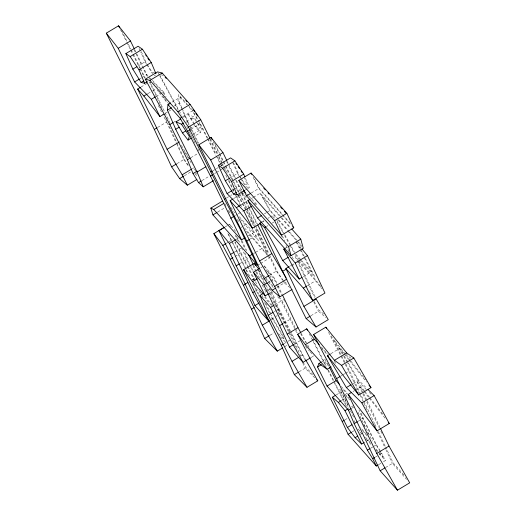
<?xml version="1.0" encoding="UTF-8"?>
<svg xmlns="http://www.w3.org/2000/svg" width="516" height="516" viewBox="0 0 516 516"><rect width="100%" height="100%" fill="white"/><g stroke="black" fill="none" stroke-linecap="round" stroke-linejoin="round"><path stroke-width="0.39" stroke-dasharray="2.58 1.94" d="M181.903 107.928L179.671 102.781L180.207 97.221L171.364 102.536M192.126 137.63L200.292 132.722L201.621 129.077L197.08 122.008M138.288 65.867L145.093 61.778L140.642 51.89M140.055 78.671L141.416 77.858M142.094 77.445L146.854 74.588L149.64 77.477M141.049 86.998L147.853 82.908M147.957 93.596L152.039 91.139M152.723 90.732L155.445 89.1M156.084 96.434L163.572 91.938L166.081 96.969M174.227 106.044L179.671 102.781M165.372 113.281L168.093 111.643M168.771 111.237L170.809 110.011M157.722 127.394L166.565 122.079L162.624 114.178M182.851 116.622L192.371 110.901L198.305 121.157M173.918 122.092L175.279 121.279M183.49 117.319L188.25 114.455L193.777 116.861L196.667 121.363M186.295 121.357L193.777 116.861M186.605 122.724L187.966 121.911L182.225 108.663M189.972 128.413L194.732 125.556L200.292 132.722M191.043 129.206L199.892 123.898L198.705 121.841M193.461 133.979L201.621 129.077M177.072 163.591L183.87 159.502L176.885 144.39M190.797 157.722L197.596 153.639M192.358 168.668L193.719 167.848M184.412 175.737L191.217 171.654M212.902 170.764L215.624 169.125M216.301 168.719L218.345 167.494M221.067 165.855L223.105 164.63L223.821 166.068M201.95 180.574L209.431 176.085M214.585 173.602L215.946 172.789M216.623 172.376L219.345 170.744M220.029 170.332L222.067 169.106M230.084 177.923L237.566 173.428L231.852 160.715M232.529 190.327L233.89 189.507M234.574 189.095L239.334 186.237L241.004 187.972M226.498 198.028L229.897 195.983M230.581 195.577L231.942 194.758M237.644 191.668L241.727 189.217M245.281 190.043L247.319 188.811M248.002 188.405L249.357 187.585L245.19 177.665M233.529 198.647L242.372 193.339L247.564 199.17M217.707 212.024L224.512 207.942M251.286 192.99L258.768 188.501L282.091 214.72M250.615 198.97L252.659 197.744M253.337 197.338L260.141 193.248L281.246 217.088M240.437 205.245L248.602 200.337M235.47 215.43L237.515 214.205M238.192 213.798L242.275 211.347M225.002 227.008L227.021 225.795M227.691 225.389L229.717 224.176L235.696 231.484M241.101 227.44L243.139 226.214M243.823 225.802L247.222 223.763M250.621 221.719L251.982 220.9L246.39 210.289M264.353 213.882L266.391 212.656M267.075 212.25L269.797 210.618L276.176 217.791M262.528 221.564L263.889 220.745M267.965 218.294L269.326 217.475M270.01 217.068L272.048 215.843M226.214 243.417L228.24 242.204M228.91 241.804L232.955 239.372M262.612 222.067L263.966 221.254M236.147 239.392L238.166 238.179M248.286 235.818L253.73 232.548L251.937 228.949M266.643 226.427L268.004 225.608M272.087 223.157L274.125 221.932M250.195 239.043L259.038 233.735L256.175 227.982M234.774 251.873L240.837 248.235M234.954 256.465L241.017 252.827L235.103 241.74M253.588 253.543L254.949 252.724M255.626 252.318L261.754 248.641L267.088 255.123M240.121 263.437L246.854 259.393L241.507 247.828M285.129 248.267L287.167 247.041M257.271 265.43L259.993 263.792M260.67 263.386L269.513 258.071L268.83 256.613M260.838 267.733L264.205 265.708L274.68 278.498L277.763 285.013M251.898 280.04L255.265 278.014M252.163 280.046L254.182 278.834L248.131 266.882M259.29 277.543L261.986 275.925M269.546 275.241L276.35 271.152L269.694 256.762M289.289 266.469L290.65 265.65M291.327 265.243L294.049 263.605M291.45 266.037L294.172 264.405M267.946 282.542L269.965 281.33M270.636 280.923L274.68 278.498M255.42 291.03L258.116 289.411M265.334 292.211L270.719 288.973M276.892 287.386L284.374 282.891L289.695 287.464M269.262 293.404L271.958 291.792M303.318 276.615L311.483 271.713L304.118 257.432M274.615 304.969L281.349 300.925L295.32 329.872M307.401 285.658L315.566 280.756L321.668 288.741M274.273 311.664L276.969 310.045M277.64 309.639L278.988 308.832L271.642 291.179M271.216 319.204L275.26 316.779M275.931 316.373L277.279 315.56M271.732 319.52L273.08 318.714L271.364 315.089M283.697 323.19L290.431 319.14M270.036 335.245L274.08 332.814M310.922 315.734L318.404 311.238L325.944 317.669M283.935 343.733L287.309 341.708M287.98 341.308L290.676 339.689M284.709 346.7L286.735 345.481M294.146 344.249L300.209 340.605M300.764 356.072L302.789 354.86L290.702 331.491M311.096 357.498L313.793 355.879M299.067 371.797L305.13 368.153L315.031 378.073M330.891 353.686L339.734 348.377L343.701 353.363M321.539 361.961L325.422 359.626M323.996 363.09L326.589 361.535L327.647 363.657M340.676 376.151L342.037 375.338M342.714 374.926L344.759 373.7M345.436 373.294L348.835 371.249L328.053 331.44M353.163 383.485L358.607 380.215L366.928 388.451M336.226 394.901L341.405 391.792L348.223 405.473M353.008 391.534L354.369 390.722M355.053 390.309L360.497 387.039L363.47 390.812M341.579 400.487L346.107 397.765M351.48 406.802L354.066 405.247M351.738 408.253L354.969 406.305M344.798 419.94L348.681 417.612M358.046 421.295L363.225 418.186L360.542 411.82M352.002 431.982L355.885 429.654M360.278 434.582L362.864 433.027M366.812 440.928L368.753 439.761M370.636 448.23L373.223 446.669M373.874 446.282L376.461 444.728L363.225 418.186M375.261 457.163L378.499 455.222M379.15 454.828L381.737 453.274L380.111 450.649M378.905 464.465L380.847 463.297M383.433 461.743L385.375 460.575L381.737 453.274M385.6 467.502L392.405 463.413L406.543 479.312M154.826 72.969L152.156 72.35L147.215 64.352M154.039 75.278L155.464 75.607M245.81 186.76L249.357 187.585M160.844 74.775L163.591 75.459M351.015 358.214L348.558 356.459L346.552 353.989M323.751 314.102L318.282 309.432L314.031 300.905M195.512 172.944L196.66 173.931M194.855 173.782L197.215 175.814M284.542 281.633L287.412 284.103M341.469 390.889L339.78 389.432L348.964 407.853M344.843 393.811L348.99 398.32M345.604 395.43L349.784 399.939M272.583 216.339L276.312 219.803M366.341 434.362L360.323 427.145M367.198 436.052L361.632 429.473M366.444 389.599L359.149 382.375L347.79 363.219M369.25 392.373L371.494 394.598M278.563 333.671L284.458 339.573L270.668 315.45M280.375 336.961L286.432 343.024M313.089 374.655L305.588 367.14L303.647 362.806M150.201 78.058L151.872 79.793M152.426 80.373L163.572 91.938M150.556 79.567L146.641 75.504L142.442 66.899M153.349 82.47L163.417 92.919L164.436 94.963M246.577 193.758L248.248 195.493M248.802 196.067L256.046 203.588L257.123 205.749M241.914 190.062L239.121 187.16L234.922 178.549M254.214 202.833L255.891 204.575M228.395 210.264L229.491 211.425M237.128 219.577L239.314 221.906M230.768 207.387L233.438 210.309M239.308 216.746L253.73 232.548M233.632 211.599L234.696 212.773M240.527 219.229L258.322 240.443L252.653 229.085M187.605 104.69L178.555 94.512L177.981 100.523L188.991 125.182M188.14 105.29L192.397 110.076L201.079 125.085L207.664 137.991M180.207 97.221L187.082 104.954M189.198 107.334L192.371 110.901M290.211 223.047L258.993 187.947L254.498 178.936M282.626 215.32L291.637 225.453M278.266 219.294L269.778 209.748L262.644 196.919L280.672 217.281M278.795 219.887L288.876 231.22M289.405 231.819L297.893 241.359M298.422 241.959L301.608 245.539M278.305 220.184L287.341 230.349M287.876 230.942L296.384 240.514M296.919 241.107L301.705 246.493M150.93 82.85L149.892 81.683L169.887 122.589M241.346 191.152L239.779 189.391L241.553 193.01M241.869 191.739L245.003 195.261M296.081 254.394L300.86 259.767M301.389 260.367L311.483 271.713M295.023 254.453L299.293 259.258M299.828 259.858L314.786 276.673L299.577 247.19L300.596 248.428M298.222 260.006L295.081 256.478L314.612 297.474M298.745 260.593L314.438 278.24L321.52 287.515M298.132 261.154L315.566 280.756M228.369 211.109L231.02 214.082M246.384 231.362L261.754 248.641M263.334 275.118L264.914 276.899M265.443 277.492L272.835 285.8M265.534 278.872L274.512 288.966M279.046 297.055L281.71 300.048L295.287 327.847M277.627 296.739L281.349 300.925M321.313 347.023L327.718 354.215M334.129 361.406L336.264 363.806M321.623 348.371L327.512 354.982M272.442 305.362L266.353 298.512L265.372 296.358M271.461 305.536L265.714 299.074L264.734 296.932M341.34 386.516L347.623 393.573M305.433 346.481L309.613 351.183M310.135 351.77L313.27 355.292M343.204 389.606L347.423 394.347M403.899 474.946L393.044 462.736L385.845 447.507M358.175 428.996L360.794 431.944M365.522 437.258L370.243 442.567M376.016 449.055L382.833 456.725L380.647 452.339M359.839 431.866L361.968 434.259M366.225 439.045L371.546 445.024M375.803 449.81L378.46 452.803M378.989 453.396L385.375 460.575M281.775 217.688L290.747 227.82M281.201 217.881L290.211 228.059M244.578 227.969L267.101 254.156L254.104 226.827M267.572 255.71L269.513 258.071M296.513 242.333L300.989 247.783M345.372 354.253L334 339.96L343.333 355.692M345.862 354.873L350.312 360.465M350.809 361.09L365.631 379.731M344.198 353.989L348.661 359.6M349.158 360.226L366.515 382.053M364.464 390.87L356.601 380.898L379.492 428.306M364.954 391.496L369.379 397.101M369.869 397.726L383.627 415.174M363.967 391.444L368.927 397.733M369.424 398.358L385.787 419.108M162.888 96.447L164.34 98.304M164.823 98.924L169.184 104.49M157.096 89.932L158.554 91.796M159.038 92.416L167.307 102.981M258.664 270.049L260.122 271.958M283.394 280.646L277.389 271.861L269.32 254.42M276.35 271.152L282.594 280.285M283.039 280.936L284.374 282.891M188.34 165.23L184.909 160.212L168.1 123.872M183.87 159.502L188.334 166.023M197.002 122.705L194.842 119.344L190.585 117.493L193.571 122.602M197.428 123.376L199.589 126.736L198.531 129.632L193.945 123.24M239.695 176.001L244.636 183.999L247.306 184.618L244.578 178.117M237.566 173.428L240.45 178.097M240.862 178.762L245.397 186.095M145.093 61.778L146.325 63.778M146.738 64.448L152.504 73.782M376.461 444.728L379.705 449.991M380.24 451.681L375.371 443.786L361.684 416.335L359.001 409.968M339.734 348.377L343.837 355.298M344.243 355.988L347.939 362.219M348.352 362.909L358.607 380.215M343.733 356.375L347.384 362.535M181.387 145.402L188.708 157.799M184.625 151.794L188.288 158.006M189.92 160.766L192.365 164.907M188.25 114.455L194.732 125.556M302.789 354.86L305.156 358.962M304.917 359.723L290.269 332.123M273.08 318.714L283.736 337.161M301.08 333.201L309.168 347.636M300.596 333.581L305.678 342.643M278.143 312.29L279.298 314.347M262.192 285.077L266.495 292.746M260.141 193.248L269.797 210.618M276.847 220.3L284.58 234.296M284.967 234.999L294.63 252.498M277.208 222.196L283.013 232.716M284.568 235.522L289.599 244.636M289.986 245.339L294.249 253.053M159.47 74.427L178.826 110.172M179.2 110.876L181.477 115.074M157.922 72.569L159.457 75.407M159.844 76.11L178.246 110.108M234.806 242.023L255.22 282.355M238.566 195.435L246.022 209.58M238.05 195.551L245.855 210.425M246.229 211.134L253.762 226.105M331.13 335.723L350.874 373.539L363.561 400.371M278.988 308.832L290.34 330.782M289.902 331.414L277.034 306.523L268.772 286.677M296.01 241.727L299.693 248.867M300.067 249.583L303.75 256.723M250.105 264.837L253.059 270.558M312.561 339.109L326.802 366.986M328.266 369.843L333.742 380.563M334.11 381.279L347.255 407.014M309.258 333.813L326.067 366.708M327.892 370.288L334.104 382.446M334.465 383.156L346.159 406.04M208.032 138.707L216.081 154.49M217.546 157.354L220.106 162.379M220.474 163.095L222.299 166.681M199.892 123.898L207.148 138.12M207.509 138.83L215.856 155.187M216.217 155.897L219.842 163.011M220.209 163.72L221.661 166.565M241.017 252.827L247.777 266.179M228.562 234.406L231.807 240.824M232.168 241.54L249.467 275.763M253.795 284.322L259.2 295.017M253.162 177.265L258.768 188.501M309.432 291.675L310.49 293.804M313.767 301.931L318.404 311.238M358.001 412.245L372.371 441.077M363.619 424.404L365.386 427.951M367.508 432.208L368.572 434.337M327.995 364.367L329.06 366.489M324.712 359.013L328.299 366.205M350.377 410.684L354.266 418.476M215.088 144.286L219.384 152.904M219.745 153.62L223.325 160.805M223.686 161.527L225.473 165.12M225.834 165.836L246.609 207.503M246.964 208.225L255.207 224.744M255.562 225.466L268.984 253.691M213.185 141.765L218.919 153.258M219.274 153.974L222.86 161.16M223.215 161.882L232.174 179.845M232.529 180.561L238.618 192.778M238.979 193.494L254.743 225.111M210.315 138.972L218.487 155.368M218.842 156.077L222.396 163.204M224.183 166.784L227.401 173.241M209.793 139.133L217.275 154.142M218.7 156.999L221.906 163.43M222.261 164.146L224.047 167.719M224.402 168.435L225.473 170.583M272.958 281.671L267.707 271.139L273.957 278.769L277.047 285.296M264.205 265.708L267.423 272.158M187.966 121.911L198.628 143.3M190.772 128.742L198.228 143.706M258.542 270.132L265.695 284.477M266.05 285.193L293.952 341.153L300.738 356.311M186.74 126.536L187.811 128.69M189.249 131.567L190.32 133.721M190.681 134.444L193.545 140.191M193.906 140.907L196.054 145.222M197.847 148.814L199.279 151.691M257.213 269.062L265.463 285.612M266.901 288.496L288.431 331.678M288.792 332.401L296.939 349.854M236.367 235.928L240.217 243.649M229.717 224.176L231.142 227.046M235.077 234.928L239.005 242.81M246.854 259.393L250.35 266.398M250.699 267.101L252.795 271.306M227.866 233.632L232.174 242.268M232.529 242.991L245.448 268.9M245.81 269.616L247.241 272.5M252.627 283.297L259.445 296.971M194.532 168.996L195.545 171.035M121.537 30.476L126.91 41.254M128.342 44.131L130.851 49.155M131.206 49.878L132.999 53.464M133.354 54.186L140.159 67.835M140.52 68.557L145.177 77.897M165.591 118.841L167.739 123.156M120.351 29.393L126.439 41.609M126.801 42.325L130.38 49.51M130.742 50.233L132.528 53.825M132.889 54.541L139.694 68.196M140.055 68.912L144.712 78.251M158.322 105.554L162.263 113.462M227.124 161.192L228.169 163.34M228.517 164.056L239.334 186.237M242.372 193.339L248.686 206.252M249.035 206.968L257.452 224.189M226.524 161.327L227.575 163.482M228.975 166.352L234.574 177.827M241.907 193.732L248.983 208.219M249.338 208.948L256.775 224.157M134.644 49.542L136.392 53.122M136.74 53.838L146.854 74.588M134.05 49.678L142.094 66.177M149.427 82.083L162.172 108.16M360.497 387.039L363.277 392.799M363.625 393.521L366.753 399.997M367.102 400.719L379.963 427.351M380.879 431.176L381.924 433.33M228.962 180.355L234.135 191.172M236.547 196.215L242.062 207.748M225.827 175.143L228.227 180.155M228.569 180.871L234.051 192.326M235.419 195.19L240.901 206.639M298.474 261.87L315.495 297.603M282.355 235.851L284.742 240.895M292.243 256.742L293.269 258.903M281.581 235.967L282.258 237.405M286.006 245.306L289.063 251.776M278.105 285.735L282.22 294.417M277.395 286.019L281.517 294.726M283.581 299.074L284.613 301.254M241.901 240.585L246.7 250.718M253.562 265.192L256.304 270.977M256.645 271.7L259.045 276.77M241.185 240.862L245.306 249.563M252.866 265.521L255.62 271.326M255.962 272.048L258.019 276.402M254.182 278.834L255.214 281.007M255.555 281.736L257.619 286.083M260.367 291.882L261.741 294.784M262.083 295.507L263.115 297.687M265.863 303.485L271.016 314.36M363.903 401.093L374.532 423.578M374.874 424.3L376.59 427.925M378.299 431.557L385.497 446.785M348.835 371.249L359.813 394.469M360.162 395.198L363.587 402.454M363.935 403.183L368.05 411.891M377.312 431.479L385.542 448.901M385.884 449.623L392.405 463.413M251.982 220.9L268.481 255.884M258.916 290.269L260.593 293.868M264.624 302.499L269.662 313.296M259.038 233.735L268.359 253.885M166.565 122.079L176.549 143.674M354.041 420.579L355.679 424.139M295.616 328.563L297.577 332.865M295.642 330.588L296.623 332.736M233.406 162.521L238.869 174.666M141.249 51.581L146.389 63.017M139.056 48.356L140.326 51.181M302.834 363.032L305.13 368.153M244.771 252.775L249.363 263.405M225.531 203.904L225.982 206.594"/><path stroke-width="0.77" d="M213.476 180.677L203.272 186.805L197.048 172.047L175.717 129.264L167.429 110.134L167.958 104.58L170.68 102.942M176.001 121.815L182.483 132.909L188.043 140.081L189.378 136.43L181.535 124.221L176.001 121.815L180.768 118.951M378.254 464.852L376.312 466.019L372.675 458.718L367.398 450.171L354.163 423.63L348.5 410.194L327.047 386.078L317.527 366.979L318.952 363.516L320.894 362.348M196.86 179.478L187.34 185.199L179.652 178.6L171.628 166.862L154.316 129.439L106.315 33.159L118.557 25.8L130.458 40.958L134.295 48.827M106.315 33.159L118.216 48.311L130.458 40.958M147.357 81.657L144.635 83.295L141.081 82.47L132.844 69.138L125.859 53.593L138.101 46.24L142.416 49.22L151.227 62.475L155.993 73.814M125.859 53.593L130.174 56.579L142.416 49.22M132.844 69.138L136.927 66.687M144.635 83.295L138.985 69.834L151.227 62.475M118.216 48.311L134.612 81.941L139.372 79.083M203.272 186.805L198.55 182.619L193.029 173.589L187.392 159.767L169.835 124.549L145.293 79.219L157.541 71.866L162.185 73.027L190.094 104.4L200.718 119.725L209.954 138.256M141.081 82.47L143.803 80.831M145.293 79.219L149.943 80.38L162.185 73.027M187.34 185.199L182.154 174.795L167.107 149.317L137.649 89.042L140.371 87.404M137.649 89.042L143.874 96.047L147.279 94.002M134.612 81.941L151.323 99.298L155.406 96.84M167.429 110.134L171.505 107.683M143.874 96.047L159.928 116.551L164.011 114.101M149.943 80.38L177.846 111.759L190.094 104.4M154.316 129.439L157.038 127.807M167.958 104.58L180.129 118.261L182.167 117.029M169.835 124.549L173.234 122.505M181.535 124.221L183.573 122.995M175.717 129.264L179.123 127.22M222.396 201.143L210.831 208.09L212.947 214.888L249.505 255.994L257.271 265.43L239.74 228.259L224.454 199.253L188.469 127.078L200.718 119.725M182.483 132.909L185.889 130.864M244.887 237.863L241.488 239.908L210.502 176.059L187.643 131.251L190.365 129.619M167.107 149.317L179.355 141.958M188.043 140.081L191.449 138.036M292.062 289.489L279.814 296.848L272.132 290.25L264.102 278.511L246.796 241.088L198.789 144.809L211.038 137.45L222.938 152.607L226.776 160.476M171.628 166.862L176.388 163.998M187.392 159.767L190.114 158.135M182.154 174.795L191.675 169.074M179.652 178.6L183.735 176.143M198.789 144.809L210.689 159.96L222.938 152.607M193.029 173.589L197.112 171.138M197.048 172.047L205.89 166.733M244.597 190.449L237.115 194.945L233.561 194.119L225.324 180.787L218.333 165.243L230.581 157.89L234.896 160.869L243.707 174.124L244.894 176.962M210.863 171.989L212.224 171.17M198.55 182.619L201.272 180.987M218.333 165.243L222.648 168.229L234.896 160.869M210.502 176.059L212.54 174.827M225.324 180.787L229.401 178.336M237.115 194.945L231.458 181.484L243.707 174.124M238.818 180.406L251.066 173.047L286.87 213.308L293.759 227.833L281.51 235.193L246.519 195.854L238.818 180.406L274.622 220.661L281.51 235.193M210.689 159.96L227.085 193.59L231.852 190.733M224.454 199.253L225.815 198.441M233.561 194.119L236.283 192.487M210.831 208.09L213.714 209.477L223.918 203.343M279.814 296.848L274.628 286.445L259.587 260.967L230.123 200.692L232.845 199.06M212.947 214.888L217.03 212.437M246.519 195.854L250.602 193.403M291.798 229.014L300.77 239.14L303.298 248.286L291.05 255.639L257.548 217.971L247.899 200.608L249.938 199.382M230.123 200.692L236.354 207.696L239.753 205.652M230.71 218.294L234.109 216.249M227.085 193.59L243.804 210.947L251.286 206.452M282.691 347.913L277.305 351.151L264.65 338.477L251.537 309.2L213.856 233.625L223.963 227.556M218.939 230.652L229.407 243.442L252.73 292.649L268.52 320.823L254.936 305.549L245.165 284.084L218.939 230.652L224.325 227.414M257.548 217.971L261.631 215.52M316.024 327.009L303.93 306.388L316.179 299.028L328.266 319.649L316.024 327.009L306.162 318.591L282.607 271.351L259.806 223.202L261.844 221.97M213.856 233.625L222.847 245.442L225.544 243.823M236.354 207.696L252.401 228.201L260.567 223.293M229.407 243.442L235.47 239.798M274.622 220.661L286.87 213.308M259.806 223.202L264.598 227.653L265.959 226.834M246.796 241.088L249.518 239.456M230.729 254.304L234.096 252.279M277.305 351.151L262.302 325.183L243.404 285.309L230.239 259.296L232.935 257.678M249.505 255.994L252.911 253.949M236.076 265.863L239.45 263.844M305.549 359.646L317.785 380.827L307.007 387.297L294.352 374.629L281.246 345.352L243.565 269.778L254.343 263.302L258.6 268.9M259.587 260.967L271.829 253.608L257.8 224.905M301.957 277.434L299.235 279.072L283.768 249.08L285.129 248.267M291.05 255.639L288.521 246.5L300.77 239.14M268.591 293.81L265.224 295.836L253.433 272.184L259.49 268.539M264.598 227.653L282.768 260.561L288.212 257.291M245.165 284.084L247.861 282.465M243.404 285.309L245.423 284.097M243.565 269.778L252.556 281.594L257.271 278.763M264.102 278.511L268.868 275.647M303.93 306.388L285.89 268.514L288.612 266.875M283.768 249.08L295.21 263.005L307.459 255.652L324.951 293.043L312.702 300.396L303.324 288.115L285.89 268.514M282.607 271.351L286.69 268.9M253.433 272.184L263.902 284.974L267.269 282.949M252.73 292.649L254.749 291.43M274.628 286.445L286.877 279.091M307.007 387.297L292.011 361.335L268.21 315.308L259.941 295.449L263.315 293.423M272.132 290.25L275.531 288.205M254.936 305.549L258.98 303.124M251.537 309.2L254.233 307.581M259.941 295.449L270.571 307.394L273.938 305.375M303.324 288.115L306.723 286.07M268.21 315.308L272.925 312.477M262.302 325.183L269.713 320.733M310.426 357.904L303.015 362.355L289.431 347.081L279.653 325.615L283.026 323.59M264.65 338.477L269.365 335.645M306.162 318.591L310.245 316.14M303.015 362.355L287.219 334.181L297.996 327.705L282.568 295.139M376.312 466.019L348.119 434.317L342.211 421.495L297.642 334.252L306.704 328.808L314.373 339.231L319.178 344.63M281.246 345.352L283.265 344.14M289.431 347.081L293.469 344.656M380.66 428.796L389.006 446.069L409.685 482.841L397.443 490.2L380.157 470.766L336.593 378.609L313.58 334.529L325.828 327.176L346.7 352.931L353.815 358.014L370.978 387.664L358.73 395.017L327.486 355.73L330.208 354.099M297.642 334.252L305.311 344.675L314.373 339.231M292.011 361.335L298.745 357.291M294.352 374.629L298.396 372.204M317.527 366.979L321.41 364.644M313.58 334.529L334.458 360.291L346.7 352.931M318.952 363.516L327.202 369.25L331.085 366.915M334.458 360.291L341.573 365.367L353.815 358.014M336.593 378.609L339.992 376.564M327.047 386.078L336.11 380.634L339.773 384.749M327.486 355.73L346.359 387.574L351.125 384.71M364.219 442.483L361.632 444.037L355.098 437.691L347.416 427.48L332.343 397.236L335.574 395.295M397.443 490.2L376.757 453.429L348.248 394.398L351.648 392.353M332.343 397.236L338.341 402.428L340.928 400.874M338.341 402.428L345.004 410.691L348.242 408.749M348.5 410.194L351.086 408.64M346.359 387.574L361.89 402.944L374.139 395.591L389.257 423.513L377.009 430.866L348.248 394.398M342.211 421.495L344.153 420.334M347.416 427.48L351.951 424.758M354.163 423.63L357.401 421.682M348.119 434.317L351.351 432.376M355.098 437.691L357.691 436.136M367.398 450.171L369.985 448.617M376.757 453.429L389.006 446.069M372.675 458.718L374.616 457.55M380.157 470.766L384.923 467.909M368.037 389.548L374.139 395.591M316.682 379.724L317.785 380.827M243.791 190.862L245.461 192.597M213.714 209.477L241.488 239.908M165.178 77.245L166.236 78.432M185.818 100.452L186.876 101.639M263.728 188.088L265.321 189.882M267.972 192.861L269.036 194.055M280.704 207.18L282.297 208.967M284.419 211.354L286.012 213.147M292.695 226.647L293.759 227.833M282.768 260.561L299.235 279.072M252.556 281.594L265.224 295.836M305.311 344.675L327.202 369.25M247.899 200.608L288.521 246.5M301.983 248.989L307.459 255.652M368.992 385.168L370.978 387.664M388.264 422.256L389.257 423.513M193.223 109.611L194.538 111.514M195.854 113.41L197.615 115.952M177.846 111.759L188.469 127.078M235.967 163.301L236.831 164.604M238.128 166.558L239.424 168.506M241.153 171.112L242.017 172.409M222.648 168.229L231.458 181.484M145.647 54.902L146.518 56.205M147.815 58.16L149.111 60.108M130.174 56.579L138.985 69.834M271.829 253.608L286.064 277.711M341.573 365.367L358.73 395.017M180.129 118.261L187.643 131.251M297.996 327.705L300.693 332.517M361.89 402.944L377.009 430.866M222.847 245.442L230.239 259.296M325.828 327.176L326.57 328.595M306.704 328.808L307.433 330.24M251.066 173.047L251.763 174.453M329.408 367.192L336.11 380.634M211.038 137.45L212.108 139.604M345.004 410.691L361.632 444.037M243.804 210.947L252.401 228.201M254.343 263.302L255.42 265.463M270.571 307.394L279.653 325.615M118.557 25.8L119.635 27.954M151.323 99.298L159.928 116.551M263.902 284.974L287.219 334.181M248.415 254.336L253.214 264.463M295.21 263.005L312.702 300.396"/></g></svg>
